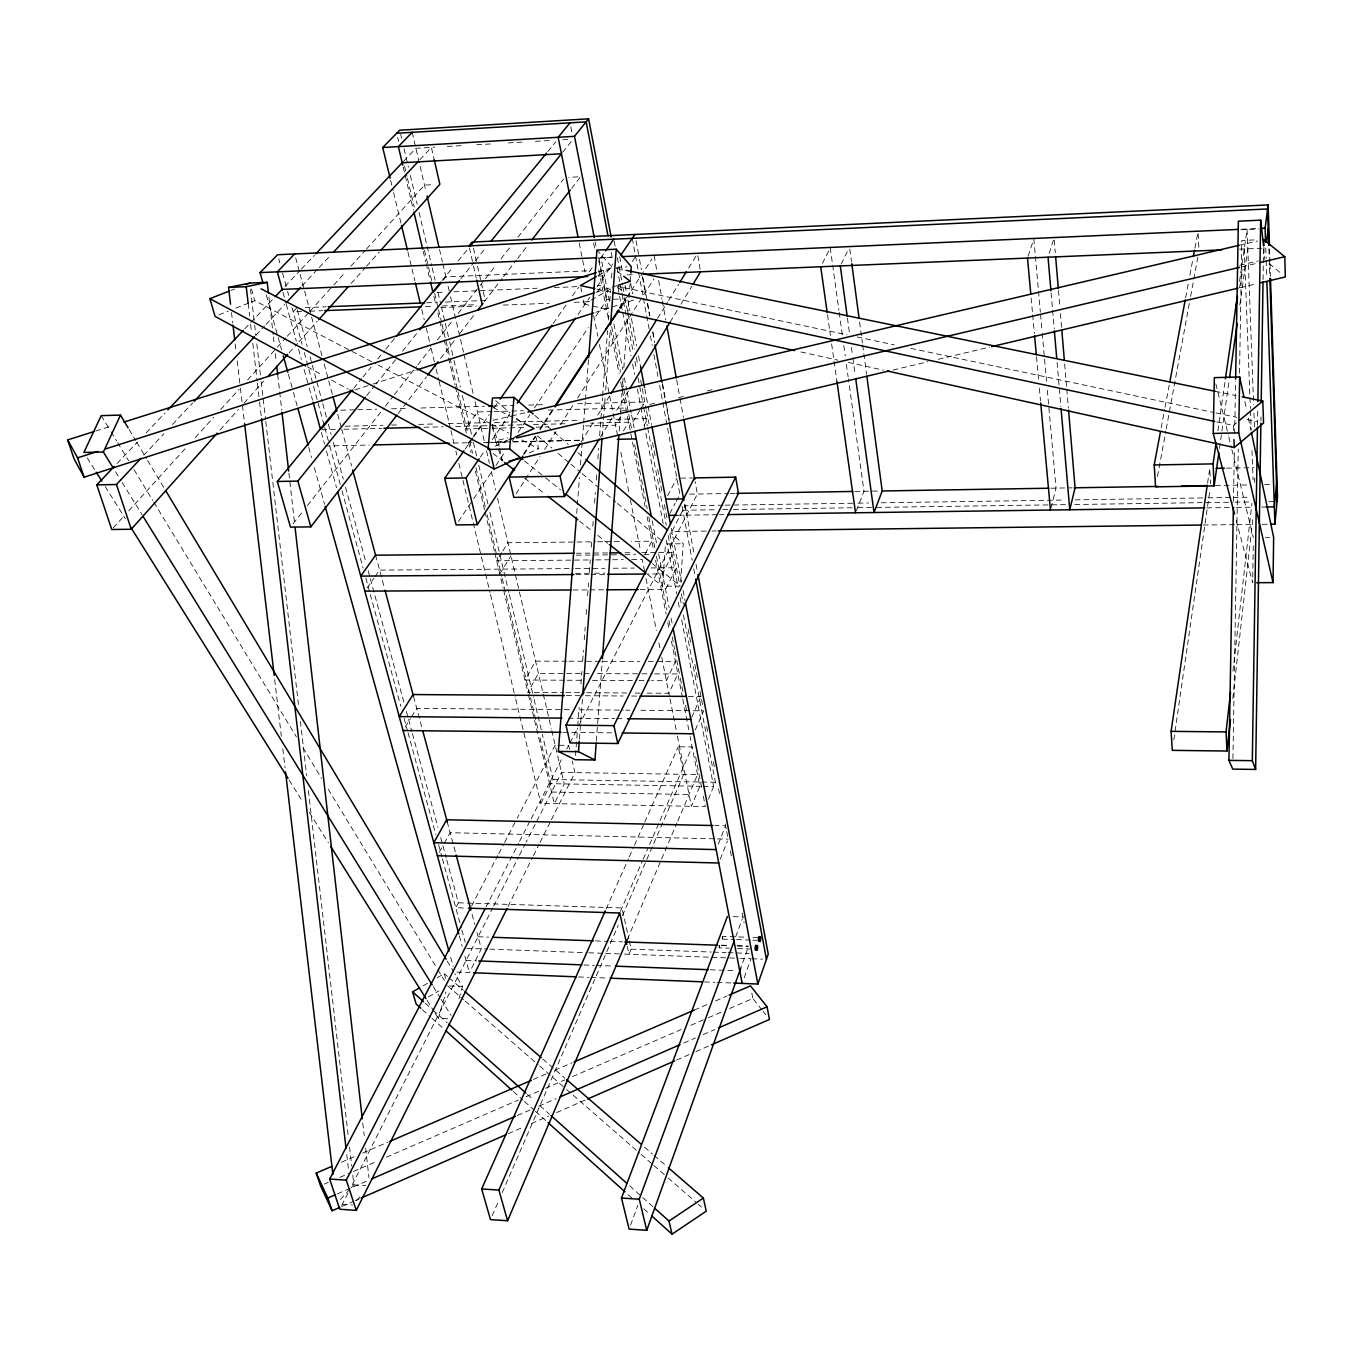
<?xml version="1.0" encoding="UTF-8"?>
<svg xmlns="http://www.w3.org/2000/svg" width="1353" height="1353" viewBox="0 0 1353 1353"><rect width="100%" height="100%" fill="white"/><g stroke="black" fill="none" stroke-linecap="round" stroke-linejoin="round"><path stroke-width="0.75" stroke-dasharray="5 3.75" d="M1253.233 545.8L1252.658 582.72L1236.152 520.178M1257.495 424.977L1257.732 410.196M1260.911 421.087L1260.979 416.876M1263.059 279.648L1263.279 264.867M1263.313 262.753L1263.567 245.874M1233.462 501.303L1234.359 450.752M1234.646 433.907L1235.577 381.258M1232.921 758.576L1238.232 448.976M1239.534 373.157L1241.817 240.479L1257.698 239.785M680.694 582.061L683.265 543.737L670.496 532.693M680.424 586.103L662.564 586.204L665.473 543.94L683.265 543.737M596.352 741.021L602.254 660.907M619.184 431.133L620.266 416.369M620.418 414.272L621.974 393.182M622.126 391.068L623.056 378.417M623.834 367.881L627.572 317.295M627.724 315.181L630.058 283.555M630.21 281.458L630.819 273.018M575.515 755.498L577.579 728.168M577.748 726.054L579.169 707.129M580.911 683.992L581.875 671.376M582.653 660.856L583.447 650.336M584.242 639.817L585.206 627.2M586.153 614.583L586.779 606.161M587.574 595.641L588.538 583.025M589.316 572.505L590.28 559.888M591.227 547.272L591.87 538.849M592.817 526.232L593.29 519.924M594.559 503.096L595.354 492.577M596.301 479.96L596.944 471.537M597.891 458.921L598.686 448.401M599.633 435.784L602.491 397.917M602.643 395.82L607.565 330.606M608.36 320.103L608.833 313.778M609.797 301.161L610.575 290.641M611.539 278.025L612.165 269.619M579.422 739.076L582.433 699.129M602.186 436.326L603.303 421.612M603.455 419.498L605.045 398.475M605.67 390.07L610.254 329.1M576.699 513.379L577.19 507.071M577.342 504.957L579.456 477.575M580.42 464.942L583.515 424.91M583.667 422.812L585.291 401.74M585.46 399.642L588.69 357.513M722.147 937.629L722.62 936.394L744.877 937.155M1232.82 698.622L1253.132 516.254M1232.955 671.088L1251.948 503.265M1254.332 482.294L1254.806 478.099M1219.459 448.452L1229.2 379.838M1239.822 304.966L1247.787 248.834M1217.903 430.677L1225.125 380.903M1239.551 281.339L1247.077 229.486L1253.639 404.615M1173.812 739.922L1209.971 489.735M1207.586 483.072L1209.734 468.459L1210.478 483.664M1157.475 476.493L1165.863 430.964M1166.235 428.884L1190.234 298.489M1190.623 296.408L1197.862 257.087M1161.178 427.802L1164.662 409.232M1165.051 407.168L1169.33 384.455M1185.634 297.728L1188.34 283.267M1189.896 275.014L1193.008 258.491M1194.936 248.157L1198.048 231.651M1239.534 287.682L1243.153 269.027M1050.96 508.051L1056.05 488.112L1047.29 389.681M458.988 998.666L462.438 986.455L454.845 973.754M447.657 1018.741L438.355 1018.335L445.932 991.935M719.052 945.426L719.187 947.827L729.352 948.199M1049.235 253.366L1053.446 239.921M1028.145 256.14L1032.576 242.728M744.218 977.712L750.949 958.736L740.412 958.347M739.753 970.913L747.905 948.199M735.728 936.699L742.256 918.924M630.566 1225.141L637.838 1205.32M856.297 510.825L863.975 491.274L848.416 378.925M720.219 859.341L727.424 840.957M718.342 844.12L725.614 825.804L715.044 825.567M708.363 799.268L715.399 782.254L683.299 614.313M629.348 940.91L631.191 949.146L629.044 954.254L627.268 946.407M627.335 939.456L676.906 823.047M677.735 821.102L697.556 774.542L561.512 772.394L526.165 842.073M492.171 1215.721L498.902 1200.229M502.267 1192.483L618.22 925.334M622.414 915.66L683.755 774.322L678.259 746.771L692.144 746.941L649.102 845.625M620.401 911.415L642.354 861.117M643.199 859.172L648.256 847.57M695.307 729.943L703.695 710.815L638.278 710.257M606.144 908.962L628.452 858.766M629.314 856.821L633.61 847.181M634.472 845.236L643.91 823.994M644.772 822.066L678.259 746.771M691.671 717.445L700.127 698.419M841.228 264.038L848.619 248.918M508.018 906.578L532.524 857.514M533.454 855.637L539.12 844.306M540.067 842.429L550.434 821.677M551.364 819.783L574.924 772.614L572.251 760.944M456.84 972.097L469.406 972.604L481.347 948.825L476.966 932.521M822.438 263.311L829.389 249.595M341.7 1205.472L348.397 1192.297M352.22 1184.771L492.712 907.964M493.659 906.087L518.52 857.125M519.467 855.248L525.201 843.951M485.879 907.237L518.622 843.24M519.586 841.363L530.173 820.662M531.137 818.785L562.899 756.665M566.755 749.139L568.683 745.385L555.17 745.215L517.269 818.142M570.07 742.915L577.714 727.948M578.678 726.071L697.37 494.014L695.104 481.583M703.323 796.224L705.336 806.557L540.845 803.361L553.005 779.548L542.333 734.341M471.588 906.036L497.819 855.536M498.8 853.675L503.654 844.323M504.635 842.445L516.288 820.019M669.752 513.65L675.282 503.096M676.212 501.337L679.882 494.302L659.3 383.643M645.127 553.986L651.875 541.166L631.022 541.403M446.778 860.034L458.413 902.806L455.792 907.762L466.295 908.1M667.604 495.688L676.906 478.235M439.336 852.17L443.26 845.084M444.241 843.308L450.143 832.687L715.517 838.826M644.079 425.349L647.986 418.584L603.827 419.701M639.884 410.297L632.967 422.051L590.568 423.168M640.865 408.623L644.806 401.909L577.274 403.735M623.479 430.88L628.604 422.204M620.672 416.606L615.514 425.214L582.145 426.043M600.377 437.222L612.368 417.451M616.714 410.263L628.688 390.476M670.073 322.166L679.866 305.981M680.965 304.188L691.84 286.21M581.097 442.076L593.29 422.356M597.722 415.168L609.915 395.448M657.575 318.31L667.536 302.159M668.653 300.366L678.631 284.231M688.592 268.08L697.455 253.721M405.156 727.136L410.433 718.612M411.481 716.904L416.741 708.38L570.763 709.682M499.798 573.926L510.994 555.812M501.794 552.599L496.669 560.785L593.713 559.922M502.826 550.959L507.95 542.756L595.557 541.792M516.102 493.828L540.016 456.536M544.582 449.433L555.965 431.675M560.531 424.571L573.063 405.037M577.613 397.934L653.939 278.972M524.135 454.27L535.636 436.698M540.236 429.662L554.037 408.572M619.589 308.383L625.34 299.588M626.49 297.829L651.875 259.032M523.493 454.084L535.044 436.444M539.678 429.375L552.379 409.976M619.386 307.638L625.171 298.81L607.023 299.52L594.17 318.75M632.223 261.535L635.622 256.461M458.447 521.446L472.485 500.475M473.668 498.733L491.207 472.518M495.891 465.533L505.244 451.547M512.263 441.061L516.947 434.076M518.114 432.334L529.818 414.847M534.503 407.862L588.318 327.494M597.485 292.011L601.865 285.568L597.688 285.737M480.349 457.077L485.101 450.126M492.255 439.708L511.299 411.904M577.968 314.606L589.857 297.237M597.011 286.802L612.621 264.021M620.3 308.636L626.185 300.197M367.12 587.895L373.918 578.205M375.052 576.581L379.584 570.12L573.266 568.564M468.713 442.972L472.298 437.848M473.499 436.14L480.687 425.891M465.161 449.078L472.383 438.761M473.584 437.036L489.262 414.661M494.082 407.777L498.902 400.894M553.14 323.468L566.4 304.543M572.42 295.935L578.458 287.326M589.299 271.835L594.119 264.951M609.442 301.076L600.969 257.56L604.47 252.554M398.188 413.494L426.432 376.81M440.571 358.46L454.693 340.127M459.834 333.464L473.956 315.114M484.239 301.77L502.217 278.43M503.502 276.773L516.356 260.097M517.641 258.423L527.907 245.096M571.575 188.405L580.572 176.736L568.666 177.361M293.094 523.814L302.193 512.229M307.385 505.599L384.066 407.862M385.368 406.204L393.165 396.26M394.467 394.602L416.555 366.443M417.857 364.786L430.846 348.211M437.34 339.941L451.648 321.71M458.143 313.422L478.928 286.921M480.23 285.263L484.137 280.291M485.423 278.633L495.824 265.391M501.033 258.761L510.115 247.159M517.911 237.215L563.406 179.239M366.697 395.617L374.646 385.74M375.965 384.1L395.82 359.441M402.45 351.222L418.331 331.502M460.696 278.887L473.939 262.448M475.258 260.808L484.526 249.29M562.628 152.297L571.913 140.78M443.344 280.054L445.915 276.891L590.517 270.718M353.657 388.379L361.691 378.569M363.027 376.946L371.06 367.137M377.758 358.968L384.455 350.799M385.791 349.175L395.161 337.743M442.042 280.561L452.765 267.488M458.109 260.96L468.831 247.887M547.847 151.519L555.88 141.71M220.015 430.017L238.348 409.536M243.98 403.228L263.7 381.191M289.068 352.829L297.525 343.374M298.945 341.802L317.262 321.321M351.07 283.521L365.175 267.776M366.578 266.203L379.263 252.013M113.178 527.958L123.089 517.049M128.755 510.808L186.765 446.913M195.255 437.56L213.656 417.299M220.725 409.519L239.126 389.258M247.616 379.905L275.927 348.736M277.331 347.18L285.821 337.827M287.242 336.271L308.467 312.898M309.888 311.342L332.517 286.396M333.937 284.84L345.252 272.376M350.917 266.152L365.073 250.559M366.494 249.003L424.504 185.107L434.093 184.6M356.583 1200.568L360.574 1196.187M296.764 307.96L293.178 311.85L301.584 311.511M340.381 1199.485L349.852 1189.27M351.188 1187.816L353.894 1184.907L352.693 1174.404M143.79 455.268L163.916 433.721M172.541 424.47L192.684 402.923M255.954 335.189L264.579 325.955M266.017 324.416L284.705 304.408M301.973 285.94L317.786 269.01M319.223 267.471L330.724 255.142M419.887 159.705L431.387 147.392L434.212 159.688M719.289 947.81L719.525 945.358M117.102 463.47L137.414 442.042M146.107 432.859L164.965 412.969M244.758 328.83L272.308 299.757M285.009 286.362L299.876 270.685M301.33 269.162L314.386 255.396M403.566 161.311L415.912 148.289L434.787 147.189M1216.804 421.882L1233.344 425.417L1236.439 422.863M428.411 996.958L438.93 990.903M583.329 300.028L584.158 304.154L589.451 301.127M591.21 300.112L610.592 288.984M423.151 985.796L428.427 982.768M437.222 977.712L444.258 973.67L447.437 976.426M598.144 275.538L612.334 267.505L596.961 250.068M529.327 452.967L538.562 448.722L535.889 436.579M495.063 446.186L513.666 437.763M341.768 1206.521L353.387 1201.447M355.315 1200.601L359.188 1198.91M508.204 1133.729L521.751 1127.81M531.425 1123.565L548.844 1115.954M556.573 1112.572L585.612 1099.871M676.568 1060.075L693.988 1052.465M695.916 1051.619L709.462 1045.683M337.472 1193.82L366.494 1181.186M517.438 1115.481L530.985 1109.578M538.731 1106.213L556.134 1098.619M683.857 1043.028L695.476 1037.971M703.205 1034.588L714.824 1029.548M324.382 1184.061L328.272 1182.37M339.907 1177.33L351.526 1172.307M353.471 1171.461L376.743 1161.381M386.434 1157.187L518.267 1100.074M526.029 1096.708L543.483 1089.148M545.411 1088.319L564.81 1079.914M572.556 1076.548L681.134 1029.532M690.825 1025.32L706.334 1018.606M708.279 1017.76L721.842 1011.892M729.605 1008.526L752.86 998.446L761.807 1009.761M341.43 1162.227L354.993 1156.375M362.756 1153.027L387.956 1142.169M533.336 1079.491L546.916 1073.639M554.662 1070.291L572.116 1062.781M694.241 1010.116L707.805 1004.264M715.551 1000.932L727.187 995.909M218.848 314.86L228.302 311.139M235.862 308.146L249.104 302.92M250.998 302.176L254.77 300.67L349.987 350.359M230.805 290.506L234.61 289.018M354.943 389.884L370.993 384.709M373.005 384.066L415.134 370.485M595.692 312.289L633.813 299.994M596.132 292.231L610.186 287.749M612.199 287.107L618.236 285.179M95.792 430.998L111.859 425.907M598.263 271.97L612.334 267.505M893.065 370.012L927.972 361.725M938.255 359.289L989.601 347.112M1240.16 287.665L1256.599 283.758M492.357 426.77L495.587 440.79L507.916 437.882M620.959 411.211L627.132 409.756M649.744 404.429L655.917 402.974M678.513 397.647L684.686 396.192M707.298 390.865L713.454 389.41M1239.669 265.306L1258.155 260.96M492.272 424.673L498.158 442.296L506.377 440.351M508.44 439.86L514.597 438.406M1241.648 266.862L1258.07 262.989M493.016 420.276L509.472 416.42M511.519 415.946L525.911 412.564M1238.993 245.316L1257.495 240.986M722.164 938.322L722.553 939.1L722.62 936.394M447.369 146.462L464.164 145.481M476.746 144.754L493.524 143.79M508.204 142.928L522.884 142.082M535.467 141.338L552.244 140.374M562.73 139.765L571.22 139.274M600.969 257.56L611.37 257.104M1241.919 229.249L1258.797 228.505M598.297 258.102L613.18 257.442M1240.819 229.756L1258.611 228.978M616.545 267.336L627.082 266.879M598.195 276.097L604.52 275.843M627.335 274.879L633.711 274.608M1239.669 249.172L1261.859 248.208M437.205 292.468L445.577 292.13M453.948 291.791L537.124 288.223M554.375 287.682L578.898 286.515M305.152 307.621L326.09 306.793M426.601 302.801L437.07 302.379M445.458 302.057L485.237 300.467L481.617 284.367M309.989 311.19L322.589 310.7M425.485 306.657L433.89 306.319M442.296 305.998L475.901 304.679M440.774 307.52L476.222 306.133M503.316 305.085L549.2 303.292M574.213 302.311L590.906 301.651M340.871 410.179L355.636 409.773M357.75 409.722L376.76 409.198M391.524 408.809L408.42 408.335M421.071 407.997L484.391 406.272M492.847 406.035L513.954 405.46M528.719 405.071L545.614 404.598M492.052 411.566L477.423 411.955L465.364 428.918L490.395 428.292M494.149 411.515L523.408 410.737M548.489 410.06L625.83 408.014M345.167 426.246L383.017 425.282M391.44 425.062L397.748 424.91M418.77 424.385L435.598 423.946M448.215 423.641L486.065 422.677M494.471 422.457L526.013 421.662M528.127 421.612L578.594 420.343M335.409 429.459L320.644 429.831L324.534 444.021M343.865 429.256L381.85 428.309M424.047 427.26L443.04 426.787M455.707 426.466L523.239 424.774M533.505 424.588L565.436 423.726M492.475 428.241L523.763 427.48M536.262 427.176L548.777 426.855M325.092 446.033L369.234 445.019M453.34 443.091L472.265 442.668M486.979 442.33L583.684 440.097M483.461 442.634L489.786 442.499M491.9 442.448L510.859 442.008M512.973 441.957L582.534 440.368M680.796 478.15L692.499 477.947M1226.545 468.155L1253.893 467.648M689.607 494.149L728.371 493.507M730.214 493.473L738.434 493.338M854.876 491.427L880.177 491.004M1050.943 488.196L1072.016 487.841M1215.383 485.49L1249.107 484.932M1264.581 484.678L1272.547 484.543M723.111 505.193L685.159 505.768L671.9 531.492L709.851 531.036M725.208 505.159L855.908 503.181M858.022 503.164L868.558 502.995M881.209 502.809L1064.608 500.035M1075.145 499.866L1205.844 497.887M1207.958 497.853L1231.145 497.498M1233.26 497.481L1250.121 497.211M682.859 510.25L714.469 509.777M722.891 509.658L731.313 509.54M733.427 509.506L855.637 507.713M857.751 507.679L874.613 507.443M876.71 507.409L1066.35 504.635M1074.789 504.517L1232.82 502.2M1234.934 502.166L1251.779 501.929M1268.64 501.675L1277.08 501.557M677.278 515.29L717.361 514.715M719.475 514.698L723.686 514.63M1206.825 507.849L1234.257 507.46M1236.371 507.426L1253.25 507.189M1261.689 507.071L1265.901 507.003M711.949 531.019L716.177 530.951M1203.223 525.015L1234.849 524.626M1236.963 524.609L1253.825 524.406M1262.264 524.304L1268.59 524.22M597.637 541.775L612.249 541.606M614.33 541.589L620.587 541.504M1265.529 537.479L1269.588 537.429M576.293 553.242L607.987 552.937M624.883 552.768L633.339 552.684M641.779 552.599L656.577 552.464M658.691 552.447L673.473 552.295L662.513 573.892L647.749 574.01M576.395 555.187L622.82 554.73M624.934 554.713L635.487 554.612M643.927 554.527L650.252 554.476M595.827 559.905L610.592 559.77M612.706 559.753L623.259 559.652M631.699 559.567L642.235 559.482L644.518 570.932M575.38 568.548L604.842 568.311M613.264 568.243L634.32 568.074M651.165 567.939L676.415 567.736L665.541 589.485L640.307 589.62M575.499 573.368L592.326 573.249M594.424 573.232L604.943 573.148M575.989 574.535L588.656 574.433M590.771 574.416L605.535 574.315M573.029 589.993L587.743 589.908M589.84 589.891L604.571 589.807M566.873 661.211L535.568 661.127L524.981 680.018L565.08 680.221M568.97 661.211L600.275 661.313M602.373 661.313L639.935 661.414M648.29 661.448L675.435 661.516L666.386 680.728L651.622 680.66M589.13 673.591L538.409 673.371L527.907 692.347L563.677 692.584M597.586 673.625L639.834 673.811M641.948 673.811L652.518 673.862M654.632 673.862L677.87 673.963L668.889 693.26L645.736 693.125M567.195 680.238L581.959 680.305M592.513 680.356L636.84 680.576M638.954 680.593L649.508 680.644M565.774 692.601L584.716 692.719M586.813 692.736L626.794 692.99M635.217 693.057L643.639 693.108M566.45 695.594L583.261 695.713M585.375 695.73L623.209 695.983M631.614 696.034L637.906 696.085M688.356 696.423L700.972 696.507M579.202 709.767L623.513 710.139M625.627 710.156L629.838 710.19M568.277 718.189L614.752 718.629M616.867 718.646L625.323 718.731M563.085 732.311L611.505 732.852M553.005 779.548L715.399 782.254M701.125 786.279L550.874 783.691L539.204 734.459M703.205 786.313L713.64 786.482L681.472 618.778M551.55 792.029L689.049 794.515M717.614 838.877L728.151 839.114M458.413 902.806L621.923 907.948L628.874 938.847M733.225 916.641L742.983 916.962M752.961 937.443L759.033 937.646M722.451 939.1L734.594 939.523M736.624 939.591L750.78 940.081M752.809 940.166L756.851 940.301M721.386 945.172L729.521 945.459M737.639 945.747L747.803 946.119M478.099 936.75L488.585 937.122M595.523 940.893L608.106 941.35M610.186 941.417L622.769 941.857M721.318 945.341L729.707 945.646M736.962 945.899L748.581 946.305M737.486 948.487L749.68 948.927M631.191 949.146L711.306 952.038M713.42 952.123L726.071 952.58M728.168 952.647L749.258 953.408M466.853 948.301L487.672 949.062M489.769 949.146L586.661 952.698M588.758 952.783L603.506 953.324M605.62 953.391L622.465 954.017M624.579 954.102L738.315 958.279M751.862 958.77L762.551 959.176M466.075 960.444L476.594 960.85M583.972 964.96L594.491 965.349M596.605 965.433L611.336 965.991M710.291 969.78L735.542 970.744M578.526 976.917L589.012 977.34M591.109 977.424L607.903 978.084M704.423 981.906L714.908 982.329M717.005 982.413L731.702 982.988M449.788 985.931L462.438 986.455M353.894 1184.907L365.902 1185.685M342.427 1204.271L352.575 1204.965M616.461 268.351L626.777 270.482M1215.298 391.321L1235.949 395.566M622.059 287.259L615.869 285.957L622.397 291.064M624.122 287.699L846.893 334.834M857.21 337.015L894.333 344.88M910.84 348.364L1214.064 412.547M1216.127 412.969L1236.743 417.35M1247.06 419.531L1257.377 421.713M596.961 289.119L611.421 292.214M584.158 304.154L608.918 309.617M800.875 351.949L838.014 360.152M848.331 362.435L883.424 370.164M492.966 407.439L522.901 422.745M351.865 351.323L376.134 363.991M377.994 364.955L490.023 423.404M491.883 424.368L508.694 433.146M521.768 439.962L538.562 448.722M307.503 366.917L322.285 375.018M331.536 380.075L348.178 389.174M617.222 271.276L622.126 275.048M493.067 453.39L503.028 461.204M524.643 478.133L544.582 493.744M579.473 521.091L591.109 530.207M597.755 535.416L607.734 543.229M647.613 574.484L662.564 586.204M524.457 460.866L544.16 476.679M545.8 477.998L560.582 489.871M652.518 563.694L678.783 584.784M1269.182 263.514L1282.12 274.253M495.688 400.708L510.098 412.868M516.508 418.263L522.918 423.675M537.327 435.835L551.753 447.995M558.146 453.407L569.359 462.861M570.966 464.214L580.572 472.315M582.179 473.668L598.195 487.181M599.802 488.534L615.818 502.048M617.425 503.401L662.277 541.234M534.756 415.337L552.328 430.525M553.918 431.911L568.294 444.342M577.866 452.612L584.259 458.143M449.027 977.813L463.335 990.193M542.807 1059.027L565.064 1078.29M644.535 1147.124L652.484 1154.008M654.074 1155.377L666.792 1166.387M447.691 985.847L463.555 999.681M465.128 1001.051L538.105 1064.642M539.695 1066.029L565.064 1088.15M566.653 1089.537L639.614 1153.111M641.204 1154.498L652.315 1164.172M653.905 1165.559L666.589 1176.62M668.179 1178.006L696.727 1202.885M698.317 1204.271L701.48 1207.028M425.163 1003.097L431.455 1008.712M433.028 1010.116L447.2 1022.783M527.416 1094.476L533.708 1100.107M539.999 1105.739L549.436 1114.162M629.652 1185.871L653.262 1206.961M422.44 1009.693L430.288 1016.746M431.844 1018.166L442.837 1028.043M513.48 1091.583L522.901 1100.04M524.474 1101.46L533.894 1109.934M535.467 1111.337L546.46 1121.231M628.08 1194.648L632.798 1198.876M643.791 1208.753L650.066 1214.402M763.075 1011.367L765.629 1014.598M87.252 457.855L95.099 470.387M105.196 486.505L125.389 518.74M289.17 780.174L302.632 801.652M309.363 812.409L328.424 842.851M427.142 1000.425L433.873 1011.165M434.989 1012.957L438.355 1018.335M115.563 471.774L121.093 480.738M122.193 482.547L142.133 514.833M433.315 986.709L439.962 997.465M441.061 999.258L451.023 1015.41M101.204 415.625L109.965 430.068M111.064 431.861L116.544 440.892M117.643 442.685L128.62 460.73M134.099 469.762L152.737 500.441M153.836 502.234L296.375 736.827M302.954 747.651L321.591 778.33M328.17 789.154L436.715 967.801M437.814 969.611L444.393 980.435M129.161 429.611L135.672 440.486M136.754 442.313L146.53 458.633M147.612 460.443L163.899 487.655M447.234 961.07L453.762 971.944M495.587 440.79L502.166 460.612M251.472 288.95L254.77 300.67M444.258 973.67L445.966 979.758M266.304 294.971L277.619 335.612M278.177 337.641L281.576 349.835M288.358 374.223L292.891 390.476M293.449 392.505L297.406 406.729M308.721 447.369L311.545 457.534M314.37 467.681L324.551 504.263M450.684 957.4L453.221 966.532M282.929 292.231L285.72 302.412M286.278 304.442L296.324 341.108M298.556 349.26L301.347 359.441M304.137 369.64L308.619 385.926M309.177 387.973L312.526 400.184M326.479 451.107L336.525 487.773M459.36 935.938L462.151 946.119M464.942 956.3L469.406 972.604M297.322 309.989L307.283 346.656M310.057 356.854L322.234 401.672M322.792 403.701L327.764 422.035M328.322 424.081L331.096 434.262M333.312 442.414L343.273 479.08M345.489 487.232L365.97 562.611M368.185 570.746L369.843 576.868M370.401 578.898L404.158 703.171M406.374 711.323L408.031 717.428M408.589 719.458L411.904 731.685M412.462 733.732L437.932 827.427M440.689 837.625L442.363 843.731M442.905 845.777L446.236 857.988M278.718 258.812L279.817 262.888M282.591 273.052L287.039 289.322M287.597 291.352L288.696 295.428M292.028 307.621L302.057 344.389M304.29 352.524L324.263 425.738M324.771 427.616L329.253 444.055M329.777 445.932L341.43 488.636M341.988 490.682L363.111 568.108M365.851 578.137L369.775 592.513M370.282 594.407L400.843 706.418M404.141 718.477L407.507 730.823M408.031 732.7L435.818 834.547M438.592 844.712L441.924 856.923M442.431 858.8L461.305 927.955M461.863 929.985L465.195 942.195M295.681 257.814L299.571 272.291M300.112 274.338L311.072 315.097M311.613 317.126L322.014 355.839M324.213 363.991L332.415 394.569M337.726 414.306L341.176 427.159M341.734 429.205L351.577 465.889M375.593 555.204L384.438 588.149M413.561 696.524L422.221 728.76M447.166 821.609L456.164 855.096M472.045 914.188L474.785 924.37M1215.84 383.812L1228.338 435.074M1228.845 437.12L1231.348 447.369M1231.839 449.433L1253.352 537.598M390.628 180.338L393.097 190.604M393.588 192.65L401.012 223.414M407.929 252.115L414.847 280.832M421.781 309.549L424.25 319.798M426.229 328.001L430.677 346.453M431.167 348.499L435.615 366.967M436.123 369.014L438.592 379.263M439.082 381.309L450.448 428.478M450.955 430.542L453.915 442.837M455.893 451.039L456.874 455.149M458.853 463.352L490.006 592.546M490.496 594.593L515.222 697.133M515.713 699.18L540.845 803.361M400.657 134.336L401.621 138.446M404.04 148.729L408.42 167.214M410.348 175.433L417.147 204.202M419.092 212.421L431.708 265.848M432.182 267.911L435.091 280.24M438.017 292.569L440.926 304.899M441.399 306.945L444.799 321.321M445.289 323.384L449.162 339.823M449.653 341.869L453.543 358.308M454.016 360.372L460.324 387.076M462.269 395.296L472.941 440.503M473.432 442.566L476.831 456.942M478.759 465.161L487.976 504.195M489.921 512.415L508.846 592.563M509.337 594.61L533.589 697.353M534.08 699.4L541.843 732.277M397.697 137.346L398.678 141.456M404.513 166.081L406.932 176.33M407.422 178.393L414.238 207.11M424.436 250.204L431.742 280.984M434.651 293.297L438.068 307.655M438.541 309.702L441.467 322.014M441.957 324.077L457.517 389.732M457.99 391.778L467.732 432.825M469.677 441.027L472.586 453.34M475.985 467.698L485.237 506.699M487.181 514.901L501.76 576.463M502.251 578.509L538.714 732.396M403.245 167.146L413.477 210.273M423.218 251.337L425.654 261.603M426.144 263.649L430.051 280.071M433.924 296.408L435.886 304.713M437.848 312.932L439.302 319.088M439.793 321.135L443.683 337.557M444.173 339.62L448.08 356.042M448.57 358.088L454.896 384.776M455.386 386.84L466.328 432.926M468.544 442.279L470.979 452.545M475.36 471.013L484.628 510.03M485.118 512.077L494.369 551.094M494.86 553.14L503.147 588.048M503.637 590.094L527.991 692.753M528.482 694.816L554.307 803.631L564.201 783.928L551.736 730.485M412.191 132.323L426.094 191.923M439.522 249.476L442.397 261.822M442.888 263.869L446.236 278.261M448.097 286.21L449.399 291.808M450.549 296.764L463.504 352.254M463.978 354.317L473.093 393.368M475.004 401.587L484.611 442.702M486.522 450.921L489.397 463.267M491.325 471.487L495.638 489.989M497.549 498.208L551.263 728.421M568.683 745.385L569.579 749.274M498.158 442.296L499.105 446.355M499.561 448.384L502.369 460.561M469.423 247.92L473.076 264.055M473.533 266.084L476.273 278.194M473.465 248.123L477.085 264.224M477.541 266.237L481.161 282.354M1244.895 401.621L1246.637 409.858M1248.379 418.077L1251.001 430.423M580.843 287.631L581.672 291.774M579.219 242.965L584.986 271.97M593.663 315.486L597.789 336.221M599.43 344.508L609.34 394.23M609.746 396.311L617.949 437.493M620.892 452.257L628.739 491.629M630.38 499.917L640.29 549.656M646.058 578.661L656.374 630.464M658.86 642.895L660.095 649.119M661.752 657.406L669.583 696.778M670.006 698.858L677.007 734.087M677.43 736.15L691.4 806.287L699.839 786.245L690.098 736.489M613.873 323.874L622.735 369.47M624.359 377.758L626.777 390.188M627.183 392.252L631.208 412.986M631.614 415.05L634.067 427.666M652.18 520.736L656.611 543.534M658.623 553.884L669.109 607.768M671.122 618.135L672.34 624.342M598.939 258.068L607.023 299.52M595.083 241.832L595.895 245.958M598.719 260.452L608.816 312.154M611.641 326.648L620.52 372.16M622.549 382.493L623.344 386.637M623.75 388.7L631.834 430.068M634.658 444.562L635.876 450.752M636.282 452.832L641.119 477.66M641.525 479.723L647.174 508.677M648.797 516.964L654.852 547.982M656.476 556.252L666.978 610.051M668.991 620.384L670.209 626.591M672.221 636.942L674.64 649.355M675.046 651.419L679.899 676.246M680.305 678.31L681.506 684.517M681.912 686.58L683.13 692.787M685.548 705.201L686.766 711.407M695.645 756.919L696.863 763.126M697.269 765.189L701.717 787.953M570.831 126.911L572.048 133.203M593.561 243.083L594.779 249.307M598.821 270.042L608.562 319.782M610.592 330.149L619.116 373.699M620.739 381.986L632.088 440.029M632.494 442.11L645.077 506.377M647.106 516.745L653.6 549.91M655.613 560.277L666.166 614.177M667.79 622.465L669.414 630.769M671.443 641.136L682.402 697.099M682.808 699.18L689.692 734.425M617.12 268.097L621.484 290.895M621.873 292.975L632.967 351.019M634.946 361.386L636.536 369.69M638.126 377.977L643.267 404.919M643.673 406.999L647.241 425.654M647.63 427.734L666.251 525.167M668.23 535.534L678.141 587.371M680.119 597.738L681.709 606.026M611.167 252.318L612.351 258.524M617.915 287.512L622.279 310.277M622.684 312.357L631.022 355.839M632.612 364.109L634.591 374.46M637.381 388.954L640.544 405.528M640.95 407.591L663.19 523.543M666.369 540.101L676.703 593.933M678.293 602.22L679.477 608.427M751.828 993.068L752.86 998.446M619.691 256.732L622.837 273.306M625.137 285.415L626.388 291.96M627.893 299.909L629.923 310.615M631.445 318.564L636.62 345.827M638.531 355.856L640.493 366.223M644.823 389.004L651.571 424.571M671.257 528.177L681.489 582.044M683.062 590.331L685.041 600.698M614.177 241.206L615.378 247.498M617.357 257.865L622.532 284.959M622.887 286.887L624.477 295.191M624.866 297.254L634.743 349.108M636.333 357.395L637.906 365.699M640.679 380.21L641.863 386.434M642.252 388.497L646.21 409.232M646.582 411.16L648.983 423.76M652.535 442.414L653.719 448.638M654.108 450.701L655.309 456.925M657.676 469.373L658.86 475.596M659.249 477.66L660.433 483.884M660.839 485.964L662.023 492.188M664.391 504.618L665.575 510.842M665.98 512.922L667.164 519.129M669.921 533.657L679.798 585.494M681.388 593.781L683.366 604.148M688.102 629.044L689.286 635.267M689.692 637.331L690.876 643.554M694.816 664.289L696.017 670.513M696.406 672.576L697.59 678.8M699.958 691.248L701.142 697.471M701.547 699.535L702.731 705.759M706.689 726.493L707.873 732.717M713.403 761.756L714.587 767.963M718.544 788.698L719.728 794.921M725.259 823.96L726.443 830.184M726.696 831.503L727.779 837.219M730.4 850.919L731.584 857.142M742.256 913.123L744.099 922.831M630.684 283.403L632.646 293.77M632.257 238.348L649.102 328.847M650.404 335.899L652.18 345.387M653.888 354.587L657.947 376.422M682.132 506.377L692.195 560.396M693.734 568.7L695.29 577.021M636.045 240.699L639.123 257.29M639.495 259.336L641.423 269.737M642.963 277.974L649.88 315.367M652.924 331.823L654.497 340.246M662.53 383.592L666.369 404.293M666.741 406.374L669.481 421.121M684.855 504.077L694.072 553.851M696 564.218L697.522 572.522M642.286 276.35L645.753 295.039M647.292 303.343L649.592 315.79M652.687 332.415L654.598 342.799M662.31 384.32L664.999 398.864M665.388 400.945L669.228 421.713M684.635 504.77L686.563 515.155M654.091 255.649L657.355 273.644M658.607 280.511L661.989 299.165M662.361 301.245L665.761 319.9M676.669 380.007L679.68 396.598M680.052 398.661L683.451 417.316M697.81 255.734L700.211 269.805M827.495 314.708L830.438 335.561M831.621 343.899L836.932 381.428M830.252 247.87L838.894 310.277M839.181 312.357L842.361 335.24M843.798 345.641L845.236 356.042M846.386 364.363L848.128 376.844M847.452 318.175L849.447 332.804M851.443 347.433L852.593 355.788M852.88 357.885L855.164 374.595M849.836 249.104L851.511 261.619M859.595 322.082L862.385 342.935M862.673 345.015L866.58 374.206M231.515 312.594L232.75 323.079M235.219 344.051L236.2 352.44M237.198 360.828L240.157 385.994M240.394 388.091L244.589 423.743M274.676 679.578L281.339 736.201M282.811 748.784L285.043 767.658M248.174 303.461L249.628 316.027M250.609 324.416L251.573 332.804M252.791 343.29L257.155 381.022M257.408 383.119L259.336 399.896M259.59 401.993L261.281 416.673M346.757 1154.633L348.448 1169.313M250.542 289.373L254.415 322.927M254.668 325.024L255.869 335.51M256.833 343.899L260.96 379.55M261.197 381.647L265.56 419.396M265.797 421.493L298.709 706.723M300.4 721.403L306.708 775.929M308.399 790.609L348.33 1136.655M349.548 1147.141L351.712 1166.015M268.892 297L273.171 334.749M273.407 336.846L274.371 345.235M275.319 353.607L276.283 361.995M277.703 374.578L281.762 410.23M288.899 473.11L294.616 523.442M362.756 1123.058L364.194 1135.624M365.614 1148.207L368.963 1177.567M1031.138 297.964L1032.474 312.661M1032.677 314.759L1034.385 333.65M1036.499 356.752L1038.597 379.855M1039.358 388.243L1040.508 400.843M1033.844 238.889L1040.372 312.188M1040.558 314.285L1042.064 331.045M1042.25 333.126L1046.529 381.292M1051.112 292.975L1054.19 328.762M1057.099 362.435L1060.887 406.644M1054.224 240.09L1055.289 252.69M1058.469 290.472L1059.703 305.169M1060.414 313.575L1061.648 328.255M1064.659 363.94L1066.604 387.043M1066.773 389.14L1068.363 408.031M1198.149 233.562L1198.995 250.88M1233.344 425.417L1233.682 433.467M1253.943 413.054L1254.502 427.836M1244.253 248.952L1250.358 408.505M1250.443 410.602L1251.17 429.493M1251.965 450.498L1253.098 479.892M1263.922 247.514L1264.328 259.505M1269.554 249.037L1269.96 261.636M1270.027 263.734L1270.433 276.333M1268.894 248.969L1269.182 257.916M1269.232 259.488L1269.807 276.79M1265.782 248.056L1266.12 258.575M1266.188 260.672L1266.746 277.517"/><path stroke-width="1.5" d="M1256.717 582.703L1273.021 582.602L1273.647 537.378L1251.424 432.486M1233.361 507.629L1228.93 760.369L1232.752 769.113L1255.635 769.434L1252.32 760.69L1257.461 427.091M1257.867 401.756L1260.658 220.167L1238.367 221.182L1235.61 379.144M1255.635 769.434L1260.878 423.201M1261.199 402.095L1263.025 281.762M1263.567 245.874L1260.658 220.167M1273.021 582.602L1238.705 432.875L1239.669 376.946L1214.334 377.656L1213.252 433.434L1234.545 514.14M576.378 517.607L558.366 751.422L575.211 759.709L594.948 759.997L596.183 743.135M602.406 658.81L618.862 435.345M630.819 273.018L631.293 266.693L616.258 249.206L596.961 250.068L588.69 357.513M594.948 759.997L578.475 751.693L579.27 741.173M582.754 694.918L602.034 438.423M610.575 324.889L616.258 249.206M509.692 448.993L513.988 397.393L492.475 398.002L488.078 449.484L509.692 448.993L522.816 459.546M1270.704 524.203L1274.915 524.152L1277.52 496.805L1270.501 278.43M1276.522 484.475L1274.34 506.885L1266.273 507.003M1207.265 485.152L1171.089 731.364L1172.307 750.357L1226.985 751.033L1230.486 719.576M1226.985 751.033L1226.055 731.922L1230.57 692.059M1266.509 242.204L1268.235 228.556M1265.579 242.102L1265.123 228.234L1268.133 204.929L472.096 242.086L468.967 245.891M1160.4 431.945L1154.194 464.975L1155.58 486.843L1214.148 485.879L1218.884 452.612M1229.505 377.758L1237.166 323.688M1214.148 485.879L1213.083 463.876L1216.093 443.124M1225.412 378.823L1237.454 295.85M759.608 939.963C757.494 945.95 758.559 931.354 759.693 938.559M1169.719 382.375L1185.245 299.791M1193.397 256.427L1194.547 250.237M1235.932 306.336L1237.538 298.049M756.395 949.349C754.298 953.561 755.262 941.231 756.564 946.61M755.65 946.711L755.684 949.062M733.8 983.073L757.866 984.037L768.233 954.102L697.911 574.585M727.39 916.455L621.484 1198.048L629.111 1229.099L646.751 1230.317L740.751 968.156M646.751 1230.317L639.276 1199.215L734.273 940.639M866.85 376.286L882.207 490.97L874.021 512.516L855.739 378.772M605.281 910.89L481.651 1188.949L490.496 1219.594L507.578 1220.761L627.335 939.456M507.578 1220.761L498.885 1190.065L619.573 913.36M103.369 452.037L120.485 415.1L101.204 415.625L83.886 452.477L103.369 452.037L113.348 468.189M617.78 743.507L738.434 493.338L735.66 477.152L694.444 477.913L565.994 725.14L570.07 742.915L617.78 743.507L613.924 725.631L735.66 477.152M470.607 907.897L329.658 1179.055L339.789 1209.244L356.279 1210.377L507.071 908.472M356.279 1210.377L346.283 1180.137L484.915 909.115M522.985 456.029L509.185 477.119L513.819 497.38L564.455 496.551L599.294 439.032M629.788 388.683L670.073 322.166M692.939 284.401L700.55 271.818M564.455 496.551L560.041 476.155L579.997 443.869M611.015 393.638L656.459 320.103M679.73 282.439L686.377 271.665M555.187 406.813L618.439 310.141M463.944 450.803L444.663 478.336L456.113 524.93L477.288 524.66L514.258 468.189M554.696 406.441L589.35 353.505M620.841 255.057L634.895 234.492M477.288 524.66L466.058 477.93L479.148 458.819M517.252 403.211L575.583 318.073M606.144 328.914L619.116 310.327M500.103 399.186L551.939 325.194M605.637 250.88L613.805 239.193M352.304 390.002L277.314 481.482L290.489 527.129L310.835 526.858L396.903 415.151M427.717 375.136L438 361.809M477.812 310.108L482.953 303.444M531.763 240.09L570.289 190.063M277.314 481.482L297.863 481.093L365.378 397.258M419.65 329.844L459.377 280.528M491.139 241.071L561.309 153.954M390.138 178.292L382.713 147.528L574.484 136.332L588.589 118.827L611.184 236.995M321.98 428.208L336.643 410.297M434.313 291.064L440.757 283.2M570.019 122.835L558.163 137.279L577.968 236.741M396.514 336.102L440.706 282.202M470.167 246.263L546.511 153.143M114.21 466.514L96.79 484.881L111.758 529.513L131.241 529.243L217.207 433.163M267.928 376.455L287.665 354.401M318.665 319.748L348.262 286.667M380.667 250.44L439.86 184.279L434.212 159.688M96.79 484.881L116.459 484.509L140.915 458.346M194.122 401.384L254.516 336.728M286.143 302.869L300.535 287.479M333.599 252.064L418.449 161.244M167.873 409.908L243.303 330.352M275.217 296.696L282.473 289.052M315.824 253.857L402.856 162.056M294.65 253.958L277.348 271.852L282.371 290.185M412.191 132.323L398.374 146.614L402.754 165.1M262.905 282.777L260.08 272.613L277.602 254.736L1267.609 208.971L1268.776 245.333M382.713 147.528L399.676 130.226L588.589 118.827M887.551 371.077L1234.291 447.555L1263.567 423.015L1262.789 401.08L1242.139 396.835M1239.534 420.293L1262.789 401.08M651.639 1215.823L672.035 1234.173L706.249 1211.172L703.357 1198.048L668.382 1167.774M672.035 1234.173L668.991 1221.032L703.357 1198.048M420.868 1008.273L416.149 1004.044L412.58 991.85L419.633 987.808M596.369 276.536L580.42 285.568L594.88 288.663M350.021 390.188L494.217 469.051L518.233 458.041M515.527 436.918L534.114 428.495L524.761 423.709M331.739 1166.404L316.23 1173.085L320.509 1185.735L332.094 1210.766L339.84 1207.366M361.116 1198.065L506.259 1134.575M587.54 1099.025L674.623 1060.921M711.39 1044.837L769.451 1019.452L767.066 1006.801L750.458 985.88L729.132 995.081M332.094 1210.766L327.798 1198.031L335.527 1194.665M372.295 1178.666L515.493 1116.31M560.007 1096.945L679.984 1044.702M718.697 1027.857L767.066 1006.801M389.884 1141.34L531.408 1080.32M574.044 1061.936L694.241 1010.116M305.66 365.919L215.059 316.365L209.884 298.675L228.911 291.25M246.026 284.57L249.815 283.081L267.217 282.337L268.418 292.806M93.78 431.641L67.65 439.911L74.111 458.988L84.106 477.186L352.947 390.527M417.147 369.843L593.696 312.932M67.65 439.911L77.578 457.855L97.67 451.445M105.703 448.875L594.119 292.874M618.236 285.179L630.295 281.323L623.767 276.3M123.935 422.085L596.25 272.596M508.999 461.119L888.955 370.976M991.648 346.622L1238.113 288.138M1260.708 282.777L1285.35 276.942L1284.775 256.698L1263.651 239.532L1263.854 245.519M516.643 437.932L1239.585 267.353M1260.133 262.499L1284.775 256.698M527.958 412.09L1238.993 245.316M230.534 304.205L228.556 287.428L246.229 286.684L267.217 282.337M228.556 287.428L249.815 283.081M396.733 133.254L586.137 121.871L607.987 235.743M402.196 162.766L561.444 153.768M260.08 272.613L596.758 257.746M621.805 256.647L1237.691 229.435M1260.895 228.42L1265.123 228.234M282.151 289.39L587.676 276.536M644.248 274.169L1221.522 249.916M328.187 306.708L424.504 302.886M324.686 310.615L421.29 306.827M488.619 406.154L492.847 406.035M383.948 428.258L419.836 427.362M373.445 444.934L449.128 443.192M617.323 439.319L636.248 438.896M1213.252 433.434L1238.705 432.875M444.663 478.336L466.058 477.93M509.185 477.119L560.041 476.155M1154.194 464.975L1213.083 463.876M1216.043 468.341L1224.448 468.189M736.81 493.371L852.762 491.46M882.274 490.97L1048.829 488.23M1074.13 487.807L1158.456 486.42M1181.643 486.031L1206.944 485.626M665.744 499.172L683.536 498.885M668.839 515.408L676.703 515.29M727.914 514.58L1204.728 507.865M718.274 530.934L1201.126 525.049M574.179 553.259L375.593 555.204L360.727 576.107L573.875 574.551M610.102 552.92L620.655 552.819M607.649 574.298L645.635 574.027M364.853 591.143L570.932 589.993M606.668 589.807L638.21 589.62M564.353 695.577L413.02 694.546L399.236 716.6L561.935 718.139M640.02 696.102L686.259 696.406M627.437 718.747L690.825 719.356M565.994 725.14L613.924 725.631M1171.089 731.364L1226.055 731.922M403.059 730.535L560.971 732.294M622.042 732.971L693.615 733.766M558.366 751.422L578.475 751.693M1228.93 760.369L1252.32 760.69M712.93 825.533L446.676 819.766L433.806 842.716L716.16 849.599M437.374 855.722L718.764 863.011M468.409 908.167L619.708 913.004L626.811 944.445M492.78 937.274L593.426 940.825M624.866 941.942L717.124 945.206M478.708 960.934L581.858 964.875M615.547 966.16L708.177 969.695M473.601 972.773L576.429 976.832M610 978.168L702.325 981.821M329.658 1179.055L346.283 1180.137M481.651 1188.949L498.885 1190.065M621.484 1198.048L639.276 1199.215M626.777 270.482L1215.298 391.321M613.484 292.654L1214.74 421.443M617.188 311.444L794.668 350.596M261.044 288.815L491.105 406.492M209.884 298.675L489.498 448.706L494.217 469.051M504.703 462.506L514.664 470.32M547.897 496.348L577.816 519.789M609.391 544.532L645.956 573.182M565.503 493.828L650.878 562.374M513.988 397.393L533.15 413.967M585.866 459.53L667.3 529.936M464.925 991.58L541.217 1057.64M566.653 1079.677L641.356 1144.367M412.58 991.85L423.59 1001.694M448.773 1024.187L525.843 1093.072M551.009 1115.582L626.507 1183.063M654.835 1208.381L668.991 1221.032M445.983 1030.868L511.908 1090.163M548.016 1122.635L624.951 1191.824M96.232 472.18L101.83 481.127M131.004 527.687L288.054 778.381M330.673 846.42L426.026 998.632M143.232 516.626L432.199 984.916M120.485 415.1L128.078 427.802M166.081 491.274L446.152 959.243M316.23 1173.085L327.798 1198.031M77.578 457.855L84.106 477.186M116.459 484.509L131.241 529.243M297.863 481.093L310.835 526.858M283.267 355.924L287.8 372.176M297.981 408.758L308.146 445.34M325.126 506.293L448.976 951.311M313.084 402.23L320.34 428.698M337.641 491.849L458.802 933.891M332.973 396.598L336.796 410.855M352.676 469.965L375.677 555.542M384.979 590.179L413.46 696.152M422.762 730.789L447.403 822.489M456.164 855.096L470.945 910.112M401.503 225.461L407.439 250.068M415.354 282.878L420.293 303.393M413.967 212.32L422.728 249.273M430.525 282.134L432.96 292.4M427.058 196.033L439.048 247.43M476.73 280.206L482.192 304.425M1239.669 376.946L1244.033 397.511M634.794 431.404L651.368 516.592M673.134 628.485L742.188 983.411M574.484 136.332L594.271 237.688M640.561 366.562L644.485 387.279M651.909 426.313L670.479 524.034M685.43 602.761L757.866 984.037M695.662 579.084L766.424 959.311M654.987 344.863L661.921 382.256M669.617 423.777L683.857 500.627M666.877 326.124L676.297 377.944M683.823 419.396L694.732 479.503M820.713 266.744L827.207 312.628M836.932 381.428L855.536 512.787M840.298 265.932L847.164 316.078M851.781 263.7L859.037 317.904M233.004 325.177L234.729 339.857M244.589 423.743L274.185 675.384M285.534 771.853L332.889 1174.489M246.229 286.684L248.174 303.461M261.535 418.753L346.03 1148.359M276.756 366.189L277.703 374.578M281.999 412.31L288.663 471.03M295.089 527.636L362.283 1118.863M1027.502 258.068L1030.766 293.753M1034.588 335.747L1036.297 354.655M1040.694 402.957L1050.452 510.047M1048.034 257.205L1050.943 290.878M1054.376 330.859L1056.727 358.224M1061.073 408.741L1069.766 509.777L1075.077 487.79L1068.549 410.128M1055.644 256.884L1058.3 288.375M1061.834 330.352L1064.304 359.746M1233.936 439.505L1234.291 447.555M1268.133 204.929L1269.418 244.825M1269.858 278.43L1277.08 501.557M1266.882 281.728L1274.915 524.152M756.445 947.574C757.409 956.47 758.526 939.794 756.445 947.574M759.557 938.796C760.487 947.675 761.621 931.084 759.557 938.796"/></g></svg>
